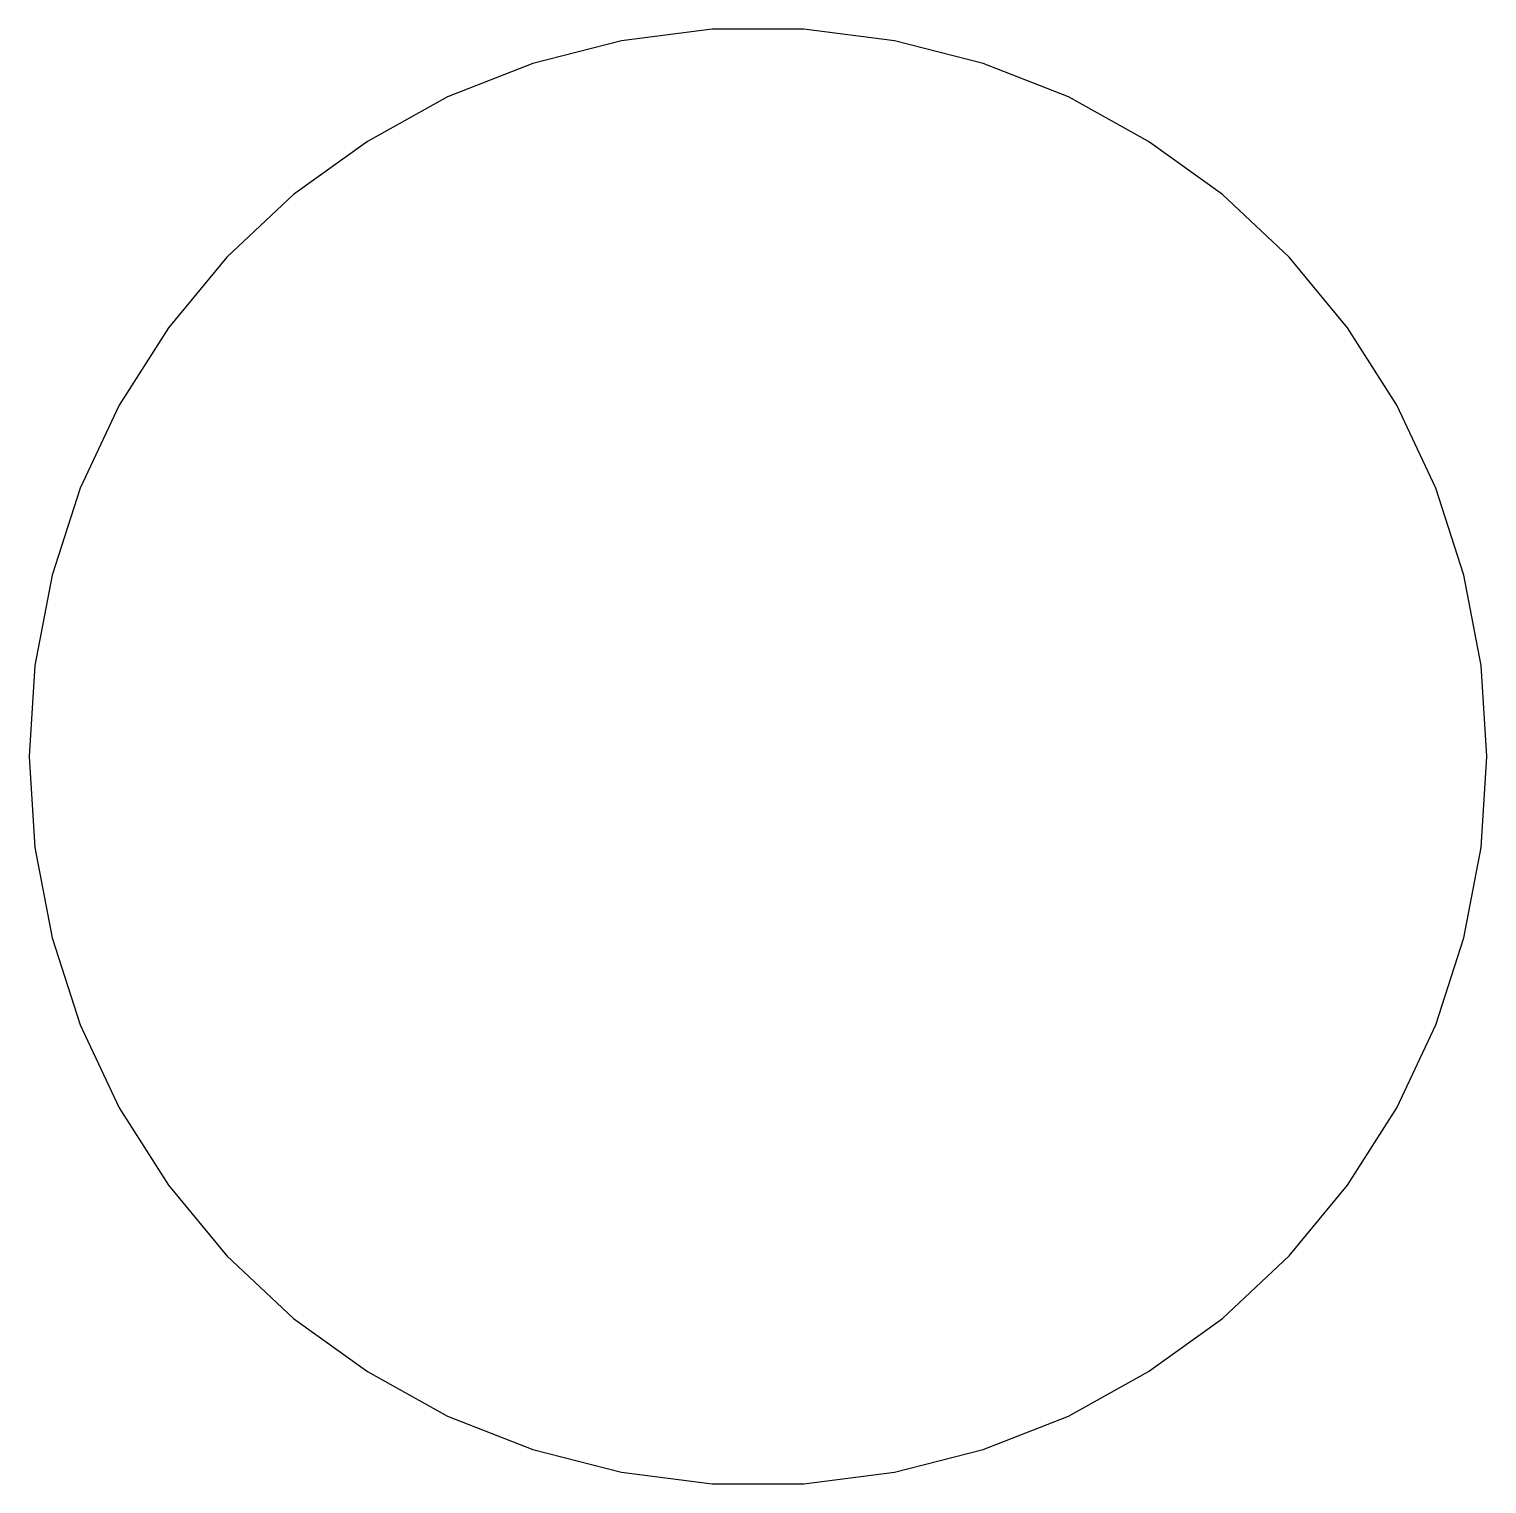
# Model space of a CAD drawing. Header units: metres. Extents: x -1 to 1, y -1 to 111.
# Drawn here: x -1 to 1, y 109.002 to 110.998 of the extents above.
import ezdxf

# ---------------------------------------------------------------- set-up
doc = ezdxf.new("R2010")
doc.units = ezdxf.units.M

msp = doc.modelspace()

# ---------------------------------------------------------------- linework, layer by layer
for p, q in [((-0.1874, 110.982), (-0.309, 110.951)), ((-0.0628, 110.998), (-0.1874, 110.982)), ((0.0628, 110.998), (-0.0628, 110.998)), ((0.1874, 110.982), (0.0628, 110.998)), ((0.309, 110.951), (0.1874, 110.982)), ((-0.309, 110.951), (-0.4258, 110.905)), ((0.4258, 110.905), (0.309, 110.951)), ((-0.4258, 110.905), (-0.5358, 110.844)), ((0.5358, 110.844), (0.4258, 110.905)), ((-0.5358, 110.844), (-0.6374, 110.771)), ((0.6374, 110.771), (0.5358, 110.844)), ((-0.6374, 110.771), (-0.729, 110.685)), ((0.729, 110.685), (0.6374, 110.771)), ((-0.729, 110.685), (-0.809, 110.588)), ((0.809, 110.588), (0.729, 110.685)), ((-0.809, 110.588), (-0.8763, 110.482)), ((0.8763, 110.482), (0.809, 110.588)), ((-0.8763, 110.482), (-0.9298, 110.368)), ((0.9298, 110.368), (0.8763, 110.482)), ((-0.9298, 110.368), (-0.9686, 110.249)), ((0.9686, 110.249), (0.9298, 110.368)), ((-0.9686, 110.249), (-0.9921, 110.125)), ((0.9921, 110.125), (0.9686, 110.249)), ((-0.9921, 110.125), (-1, 110)), ((1, 110), (0.9921, 110.125)), ((-1, 110), (-0.9921, 109.875)), ((0.9921, 109.875), (1, 110)), ((-0.9921, 109.875), (-0.9686, 109.751)), ((0.9686, 109.751), (0.9921, 109.875)), ((-0.9686, 109.751), (-0.9298, 109.632)), ((0.9298, 109.632), (0.9686, 109.751)), ((-0.9298, 109.632), (-0.8763, 109.518)), ((0.8763, 109.518), (0.9298, 109.632)), ((-0.8763, 109.518), (-0.809, 109.412)), ((0.809, 109.412), (0.8763, 109.518)), ((-0.809, 109.412), (-0.729, 109.315)), ((0.729, 109.315), (0.809, 109.412)), ((-0.729, 109.315), (-0.6374, 109.229)), ((0.6374, 109.229), (0.729, 109.315)), ((-0.6374, 109.229), (-0.5358, 109.156)), ((0.5358, 109.156), (0.6374, 109.229)), ((-0.5358, 109.156), (-0.4258, 109.095)), ((0.4258, 109.095), (0.5358, 109.156)), ((-0.4258, 109.095), (-0.309, 109.049)), ((0.309, 109.049), (0.4258, 109.095)), ((-0.309, 109.049), (-0.1874, 109.018)), ((0.1874, 109.018), (0.309, 109.049)), ((-0.1874, 109.018), (-0.0628, 109.002)), ((-0.0628, 109.002), (0.0628, 109.002)), ((0.0628, 109.002), (0.1874, 109.018))]:
    msp.add_line(p, q)

doc.saveas('drawing.dxf')
